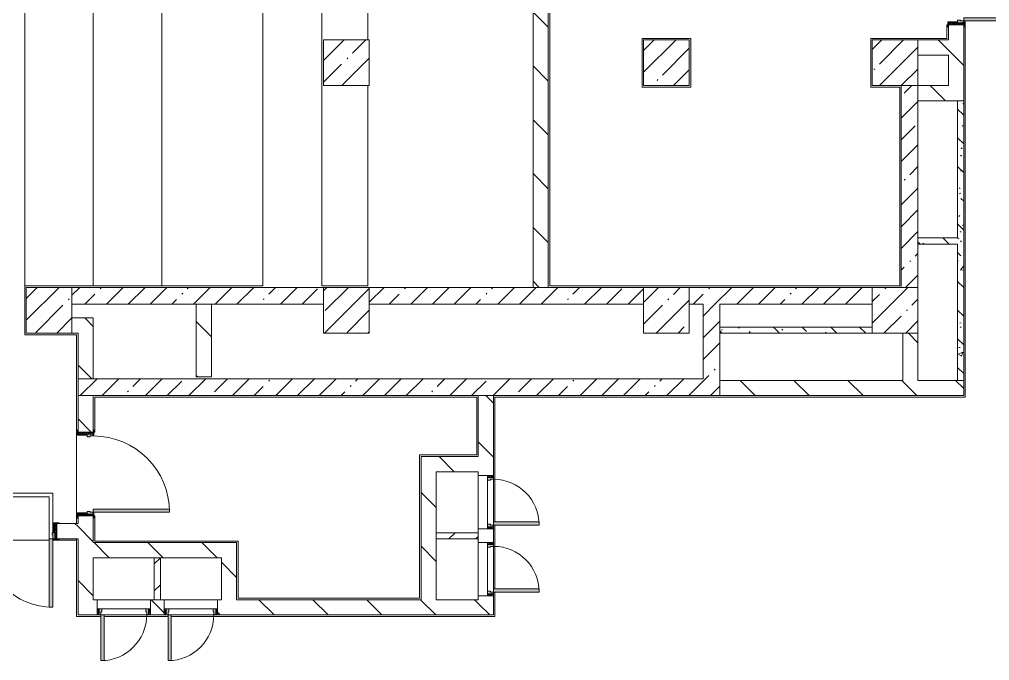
# Model space of a CAD drawing. Header units: millimetres. Extents: x 1322 to 199238, y -8553 to 29000.
# Drawn here: x 94048 to 106778, y 10300 to 18720 of the extents above; entities that cross this region are included whole.
import ezdxf

# ---------------------------------------------------------------- set-up
doc = ezdxf.new("R2010")
doc.units = ezdxf.units.MM
for name, color, linetype, lineweight, true_color in [('A-DOOR-5', 7, 'Continuous', 5, 0xe2e2e2), ('A-DOOR-6', 7, 'Continuous', 5, 0xaaaaaa), ('A-DOOR-FRAM-3', 7, 'Continuous', 5, 0xe2e2e2), ('A-DOOR-FRAM-4', 7, 'Continuous', 5, 0xaaaaaa), ('A-FLOR-2', 7, 'Continuous', 5, 0xaaaaaa), ('I-WALL-5', 7, 'Continuous', 5, 0x787878)]:
    doc.layers.add(name, color=color, linetype=linetype, lineweight=lineweight, true_color=true_color)
for name, color, linetype, lineweight in [('A-WALL', 7, 'Continuous', 9), ('I-WALL-3', 7, 'Continuous', 5), ('S-COLS-1', 7, 'Continuous', 5), ('S-STRS-2', 7, 'Continuous', 5)]:
    doc.layers.add(name, color=color, linetype=linetype, lineweight=lineweight)
pattern_1 = [(135, (72227.77, 0), (-353.5534, -353.5534), [])]
pattern_2 = [(45, (72227.77, 0), (-285.123, 285.123), []), (45, (72512.9, 0), (-285.123, 285.123), [504.031, -100.806, 16.764, -84.042])]
pattern_3 = [(135, (72227.77, 0), (-377.171, -377.171), [533.4, -88.9, 17.78, -88.9]), (135, (72227.77, 376.94), (-377.171, -377.171), []), (50, (72227.77, 0), (637.6445, -55.7866), [66.675, -733.425]), (355, (72227.8, 0), (-123.349, 668.699), [53.34, -586.74]), (100.451, (72280.9, -4.65), (514.299, 612.908), [56.665, -623.315]), (46.184, (72227.8, 177.8), (948.776, -147.15), [100.012, -1100.137]), (96.636, (72306.8, 165.5), (830.91, 865.997), [84.998, -934.973]), (351.184, (72227.8, 177.8), (830.918, 865.988), [80.01, -880.11]), (21, (72316.67, 133.35), (530.6506, -357.928), [66.675, -733.425]), (326, (72316.7, 133.35), (216.308, 644.658), [53.34, -586.74]), (71.451, (72360.9, 103.5), (746.96, 286.724), [56.665, -623.315]), (37.5, (72227.77, 0), (10.8105, 295.9426), [16.764, -562.864, 16.764, -578.866, -588.962]), (37.5, (72227.77, 0), (10.8105, 295.9426), [-1175.258, 16.764, -572.198]), (7.5, (72227.77, 0), (233.8692, 350.6318), [16.764, -322.834, 16.764, -549.529, -224.472]), (7.5, (72227.77, 0), (233.8692, 350.6318), [-905.891, 16.764, -207.708]), (327.5, (72029.52, 0), (474.5678, -20.0513), [16.764, -205.486, 16.764, -676.656, -920.115]), (327.5, (72029.52, 0), (474.5678, -20.0513), [-915.67, 16.764, -903.351]), (317.5, (71940.62, 0), (518.452, 88.9934), [16.764, -272.161, 16.764, -443.738, -653.415]), (317.5, (71940.62, 0), (518.452, 88.9934), [-749.427, 16.764, -636.651])]
pattern_4 = [(135, (1751.41, 164.685), (-14.14214, -14.14214), []), (225, (1751.41, 164.685), (14.14214, -14.14214), [])]
pattern_5 = [(45, (-371.384, 164.685), (-14.1421, 14.1421), []), (135, (-371.384, 164.685), (-14.1421, -14.1421), [])]
pattern_6 = [(45, (72227.77, 0), (-176.7767, 176.7767), [])]
pattern_7 = [(135, (1951.41, 164.685), (-14.14214, -14.14214), []), (225, (1951.41, 164.685), (14.14214, -14.14214), [])]
pattern_8 = [(45, (-171.384, 164.685), (-14.1421, 14.1421), []), (135, (-171.384, 164.685), (-14.1421, -14.1421), [])]

# ---------------------------------------------------------------- blocks, each defined once
blk = doc.blocks.new('BSC_Колонна _Прямоугольная - 600х600-V137-1_10_3_птичка')
at = {"layer": 'S-COLS-1'}
h = blk.add_hatch(dxfattribs=at)
h.set_pattern_fill('FP_62', color=256, style=0, pattern_type=2)
h.set_pattern_definition([(45, (-26110, -14900), (-285.123, 285.123), []), (45, (-25824.88, -14900), (-285.123, 285.123), [504.031, -100.806, 16.764, -84.042])])
h.paths.add_polyline_path([(-300, -300), (300, -300), (300, 300), (-300, 300), (-300, -97)])
for p, q in [((300, 300), (-300, 300)), ((-300, 300), (-300, -300)), ((300, -300), (300, 300)), ((-300, -300), (300, -300))]:
    blk.add_line(p, q, dxfattribs=at)
blk = doc.blocks.new('BSC_Колонна _Прямоугольная - 600х600-V168-1_10_3_птичка')
at = {"layer": 'S-COLS-1'}
h = blk.add_hatch(dxfattribs=at)
h.set_pattern_fill('FP_99', color=256, style=0, pattern_type=2)
h.set_pattern_definition([(45, (-33310, -18150), (-285.123, 285.123), []), (45, (-33024.88, -18150), (-285.123, 285.123), [504.031, -100.806, 16.764, -84.042])])
h.paths.add_polyline_path([(80, -300), (300, -300), (300, 300), (-300, 300), (-300, -300), (60, -300)])
for p, q in [((300, 300), (-300, 300)), ((-300, 300), (-300, -300)), ((300, -300), (300, 300)), ((-300, -300), (300, -300))]:
    blk.add_line(p, q, dxfattribs=at)
blk = doc.blocks.new('BSC_Колонна _Прямоугольная - 600х600-V179-1_10_3_птичка')
at = {"layer": 'S-COLS-1'}
h = blk.add_hatch(dxfattribs=at)
h.set_pattern_fill('FP_107', color=256, style=0, pattern_type=2)
h.set_pattern_definition([(45, (-33310, -14900), (-285.123, 285.123), []), (45, (-33024.88, -14900), (-285.123, 285.123), [504.031, -100.806, 16.764, -84.042])])
h.paths.add_polyline_path([(80, -300), (300, -300), (300, 300), (-300, 300), (-300, -300), (60, -300)])
for p, q in [((300, 300), (-300, 300)), ((-300, 300), (-300, -300)), ((300, -300), (300, 300)), ((-300, -300), (300, -300))]:
    blk.add_line(p, q, dxfattribs=at)
blk = doc.blocks.new('BSC_Колонна _Прямоугольная - 600х600-V194-1_10_3_птичка')
at = {"layer": 'S-COLS-1'}
h = blk.add_hatch(dxfattribs=at)
h.set_pattern_fill('FP_111', color=256, style=0, pattern_type=2)
h.set_pattern_definition([(45, (-30310, -14900), (-285.123, 285.123), []), (45, (-30024.88, -14900), (-285.123, 285.123), [504.031, -100.806, 16.764, -84.042])])
h.paths.add_polyline_path([(300, -300), (300, 300), (-300, 300), (-300, -300), (154, -300)])
for p, q in [((300, 300), (-300, 300)), ((-300, 300), (-300, -300)), ((300, -300), (300, 300)), ((-300, -300), (300, -300))]:
    blk.add_line(p, q, dxfattribs=at)
blk = doc.blocks.new('110_Дверь_СКБ_2Ст - Д-10 1800x2100h_Актовый зал EI30-23435156-1_10_3_птичка')
at = {"layer": 'A-DOOR-5'}
for points in [[(-887.5, 1000), (-887.5, 100), (-837.5, 100), (-837.5, 1000)], [(862.5, 1000), (862.5, 100), (912.5, 100), (912.5, 1000)]]:
    blk.add_hatch(color=256, dxfattribs=at).paths.add_polyline_path(points)
h = blk.add_hatch(color=256, dxfattribs=at)
h.paths.add_polyline_path([(937.5, 100), (912.5, 100), (912.5, 50), (902.5, 50), (902.5, 20), (937.5, 20)])
h.paths.add_polyline_path([(-912.5, 100), (-912.5, 20), (-877.5, 20), (-882.7, 50), (-887.5, 50), (-887.5, 100)])
at = {"layer": 'A-DOOR-6'}
h = blk.add_hatch(dxfattribs=at)
h.set_pattern_fill('FP_121', color=256, style=0, pattern_type=2)
h.set_pattern_definition([(135, (1351.41, 164.685), (-14.1421, -14.1421), []), (225, (1351.41, 164.685), (14.1421, -14.1421), [])])
h.paths.add_polyline_path([(962.5, 100), (937.5, 100), (937.5, -100), (962.5, -100)])
at = {"layer": 'A-DOOR-FRAM-3'}
for points in [[(-937.5, 108), (-967.5, 108), (-967.5, 100), (-897.5, 100), (-897.5, 108), (-916.5, 108)], [(-912.5, 20), (-912.5, -100), (-897.5, -100), (-897.5, 20)], [(962.5, 108), (922.5, 108), (927.9, 100), (992.5, 100), (992.5, 108)], [(927.9, 20), (922.5, 20), (927.9, -100), (937.5, -100), (937.5, 20)], [(-897.5, -100), (-967.5, -100), (-967.5, -108), (-897.5, -108)], [(922.5, -100), (927.9, -108), (992.5, -108), (992.5, -100), (927.9, -100)]]:
    blk.add_hatch(color=256, dxfattribs=at).paths.add_polyline_path(points)
at = {"layer": 'A-DOOR-FRAM-4'}
h = blk.add_hatch(dxfattribs=at)
h.set_pattern_fill('FP_122', color=256, style=0, pattern_type=2)
h.set_pattern_definition([(45, (-771.384, 164.685), (-14.1421, 14.1421), []), (135, (-771.384, 164.685), (-14.1421, -14.1421), [])])
h.paths.add_polyline_path([(-912.5, 100), (-937.5, 100), (-937.5, -100), (-912.5, -100)])
at = {"layer": 'A-DOOR-6'}
for p, q in [((-887.5, 1000), (-887.5, 100)), ((-837.5, 1000), (-887.5, 1000)), ((-837.5, 100), (-837.5, 1000)), ((912.5, 1000), (862.5, 1000)), ((862.5, 1000), (862.5, 100)), ((912.5, 100), (912.5, 1000)), ((-887.5, 100), (-837.5, 100)), ((862.5, 100), (912.5, 100))]:
    blk.add_line(p, q, dxfattribs=at)
for centre, start, end in [((-887.5, 100), 0, 90), ((912.5, 100), 90, 180)]:
    blk.add_arc(centre, 900, start, end, dxfattribs=at)
at = {"layer": 'A-DOOR-FRAM-4'}
for p, q in [((-897.5, 108), (-967.5, 108)), ((-967.5, 108), (-967.5, 100)), ((-967.5, 100), (-897.5, 100)), ((-912.5, 100), (-937.5, 100)), ((-937.5, 100), (-937.5, -100)), ((-887.5, 100), (-912.5, 100)), ((-912.5, 100), (-912.5, 20)), ((-912.5, -100), (-912.5, 100)), ((-912.5, 20), (-877.5, 20)), ((-897.5, 20), (-912.5, 20)), ((-912.5, 20), (-912.5, -100)), ((-897.5, 100), (-897.5, 108)), ((-897.5, -100), (-897.5, 20)), ((-887.5, 50), (-887.5, 100)), ((-877.5, 50), (-887.5, 50)), ((-877.5, 20), (-877.5, 50)), ((912.5, 50), (902.5, 50)), ((902.5, 50), (902.5, 20)), ((902.5, 20), (937.5, 20)), ((912.5, 100), (912.5, 50)), ((937.5, 100), (912.5, 100)), ((992.5, 108), (922.5, 108)), ((922.5, 108), (922.5, 100)), ((922.5, 100), (992.5, 100)), ((937.5, 20), (922.5, 20)), ((922.5, 20), (922.5, -100)), ((937.5, 20), (937.5, 100)), ((962.5, 100), (937.5, 100)), ((937.5, 100), (937.5, -100)), ((937.5, -100), (937.5, 20)), ((962.5, -100), (962.5, 100)), ((992.5, 100), (992.5, 108)), ((-897.5, -100), (-967.5, -100)), ((-967.5, -100), (-967.5, -108)), ((-967.5, -108), (-897.5, -108)), ((-937.5, -100), (-912.5, -100)), ((-912.5, -100), (-897.5, -100)), ((-897.5, -108), (-897.5, -100)), ((922.5, -100), (937.5, -100)), ((992.5, -100), (922.5, -100)), ((922.5, -100), (922.5, -108)), ((922.5, -108), (992.5, -108)), ((937.5, -100), (962.5, -100)), ((992.5, -108), (992.5, -100))]:
    blk.add_line(p, q, dxfattribs=at)
blk = doc.blocks.new('110_Дверь_СКБ_1Ст_Внутренняя1 - Д-4к_п__1100x2100h_Артистические EI30-23988509-1_10_3_птичка')
at = {"layer": 'A-DOOR-5'}
h = blk.add_hatch(color=256, dxfattribs=at)
h.paths.add_polyline_path([(537.5, 73.2), (537.5, 100), (512.5, 100), (512.5, 60), (502.5, 60), (502.5, 20), (537.5, 20)])
h.paths.add_polyline_path([(-477.5, 20), (-477.5, 60), (-487.5, 60), (-487.5, 100), (-512.5, 100), (-512.5, 20), (-487.5, 20)])
at = {"layer": 'A-DOOR-6'}
h = blk.add_hatch(dxfattribs=at)
h.set_pattern_fill('FP_94', color=256, style=0, pattern_type=2)
h.set_pattern_definition(pattern_4)
h.paths.add_polyline_path([(562.5, 100), (537.5, 100), (537.5, -100), (562.5, -100), (562.5, 73.2)])
at = {"layer": 'A-DOOR-FRAM-3'}
for points in [[(512.5, 100), (512.5, 1100), (472.5, 1100), (472.5, 100)], [(-497.5, 108), (-567.5, 108), (-567.5, 100), (-497.5, 100)], [(-497.5, -100), (-497.5, 20), (-512.5, 20), (-512.5, -100)], [(592.5, 108), (522.5, 108), (522.5, 100), (592.5, 100)], [(537.5, 20), (522.5, 20), (522.5, -100), (537.5, -100)], [(-497.5, -108), (-497.5, -100), (-567.5, -100), (-567.5, -108), (-512.5, -108)], [(592.5, -100), (522.5, -100), (522.5, -108), (592.5, -108)]]:
    blk.add_hatch(color=256, dxfattribs=at).paths.add_polyline_path(points)
at = {"layer": 'A-DOOR-FRAM-4'}
h = blk.add_hatch(dxfattribs=at)
h.set_pattern_fill('FP_95', color=256, style=0, pattern_type=2)
h.set_pattern_definition(pattern_5)
h.paths.add_polyline_path([(-512.5, -100), (-512.5, 100), (-537.5, 100), (-537.5, -100)])
at = {"layer": 'A-DOOR-6'}
for p, q in [((512.5, 1100), (472.5, 1100)), ((472.5, 1100), (472.5, 100)), ((512.5, 100), (512.5, 1100)), ((472.5, 100), (512.5, 100))]:
    blk.add_line(p, q, dxfattribs=at)
blk.add_arc((512.5, 100), 1000, 90, 180, dxfattribs=at)
at = {"layer": 'A-DOOR-FRAM-4'}
for p, q in [((-497.5, 108), (-567.5, 108)), ((-567.5, 108), (-567.5, 100)), ((-567.5, 100), (-497.5, 100)), ((-512.5, 100), (-537.5, 100)), ((-537.5, 100), (-537.5, -100)), ((-487.5, 100), (-512.5, 100)), ((-512.5, 100), (-512.5, 20)), ((-512.5, -100), (-512.5, 100)), ((-497.5, 100), (-512.5, 100)), ((-512.5, 100), (-512.5, 99)), ((-512.5, 99), (-497.5, 99)), ((-512.5, 20), (-477.5, 20)), ((-497.5, 20), (-512.5, 20)), ((-512.5, 20), (-512.5, -100)), ((-497.5, 100), (-497.5, 108)), ((-497.5, 99), (-497.5, 100)), ((-497.5, -100), (-497.5, 20)), ((-487.5, 60), (-487.5, 100)), ((-477.5, 60), (-487.5, 60)), ((-477.5, 20), (-477.5, 60)), ((512.5, 60), (502.5, 60)), ((502.5, 60), (502.5, 20)), ((502.5, 20), (537.5, 20)), ((512.5, 100), (512.5, 60)), ((537.5, 100), (512.5, 100)), ((592.5, 108), (522.5, 108)), ((522.5, 108), (522.5, 100)), ((537.5, 100), (522.5, 100)), ((522.5, 100), (522.5, 99)), ((522.5, 100), (592.5, 100)), ((522.5, 99), (537.5, 99)), ((537.5, 20), (522.5, 20)), ((522.5, 20), (522.5, -100)), ((537.5, 20), (537.5, 100)), ((562.5, 100), (537.5, 100)), ((537.5, 100), (537.5, -100)), ((537.5, 99), (537.5, 100)), ((537.5, -100), (537.5, 20)), ((562.5, -100), (562.5, 100)), ((592.5, 100), (592.5, 108)), ((-497.5, -100), (-567.5, -100)), ((-567.5, -100), (-567.5, -108)), ((-567.5, -108), (-497.5, -108)), ((-537.5, -100), (-512.5, -100)), ((-512.5, -100), (-497.5, -100)), ((-497.5, -108), (-497.5, -100)), ((522.5, -100), (537.5, -100)), ((592.5, -100), (522.5, -100)), ((522.5, -100), (522.5, -108)), ((522.5, -108), (592.5, -108)), ((537.5, -100), (562.5, -100)), ((592.5, -108), (592.5, -100))]:
    blk.add_line(p, q, dxfattribs=at)
blk = doc.blocks.new('110_Дверь_СКБ_1Ст_Внутренняя1 - Д-4к_л_ 1100x2100h_кладовая-31838514-1_10_3_птичка')
at = {"layer": 'A-DOOR-5'}
h = blk.add_hatch(color=256, dxfattribs=at)
h.paths.add_polyline_path([(537.5, 20), (537.5, 100), (512.5, 100), (512.5, 60), (502.5, 60), (502.5, 20), (522.5, 20)])
h.paths.add_polyline_path([(-477.5, 60), (-487.5, 60), (-487.5, 100), (-512.5, 100), (-512.5, 20), (-477.5, 20), (-477.5, 44)])
at = {"layer": 'A-DOOR-6'}
h = blk.add_hatch(dxfattribs=at)
h.set_pattern_fill('FP_94', color=256, style=0, pattern_type=2)
h.set_pattern_definition(pattern_4)
h.paths.add_polyline_path([(562.5, 100), (537.5, 100), (537.5, -100), (562.5, -100)])
at = {"layer": 'A-DOOR-FRAM-3'}
for points in [[(512.5, 100), (512.5, 1100), (472.5, 1100), (472.5, 100)], [(-497.5, 108), (-567.5, 108), (-567.5, 100), (-497.5, 100)], [(-497.5, -100), (-497.5, 20), (-512.5, 20), (-512.5, -100)], [(592.5, 108), (522.5, 108), (522.5, 100), (592.5, 100)], [(537.5, 20), (522.5, 20), (523.9, -100), (537.5, -100), (537.5, -22.4)], [(-497.5, -100), (-567.5, -100), (-567.5, -108), (-497.5, -108)], [(592.5, -100), (522.5, -100), (522.5, -108), (592.5, -108)]]:
    blk.add_hatch(color=256, dxfattribs=at).paths.add_polyline_path(points)
at = {"layer": 'A-DOOR-FRAM-4'}
h = blk.add_hatch(dxfattribs=at)
h.set_pattern_fill('FP_95', color=256, style=0, pattern_type=2)
h.set_pattern_definition(pattern_5)
h.paths.add_polyline_path([(-512.5, 100), (-537.5, 100), (-537.5, -100), (-512.5, -100)])
at = {"layer": 'A-DOOR-6'}
for p, q in [((512.5, 1100), (472.5, 1100)), ((472.5, 1100), (472.5, 100)), ((512.5, 100), (512.5, 1100)), ((472.5, 100), (512.5, 100))]:
    blk.add_line(p, q, dxfattribs=at)
blk.add_arc((512.5, 100), 1000, 90, 180, dxfattribs=at)
at = {"layer": 'A-DOOR-FRAM-4'}
for p, q in [((-497.5, 108), (-567.5, 108)), ((-567.5, 108), (-567.5, 100)), ((-567.5, 100), (-497.5, 100)), ((-512.5, 100), (-537.5, 100)), ((-537.5, 100), (-537.5, -100)), ((-487.5, 100), (-512.5, 100)), ((-512.5, 100), (-512.5, 20)), ((-512.5, -100), (-512.5, 100)), ((-497.5, 100), (-512.5, 100)), ((-512.5, 100), (-512.5, 99)), ((-512.5, 99), (-497.5, 99)), ((-512.5, 20), (-477.5, 20)), ((-497.5, 20), (-512.5, 20)), ((-512.5, 20), (-512.5, -100)), ((-497.5, 100), (-497.5, 108)), ((-497.5, 99), (-497.5, 100)), ((-497.5, -100), (-497.5, 20)), ((-487.5, 60), (-487.5, 100)), ((-477.5, 60), (-487.5, 60)), ((-477.5, 20), (-477.5, 60)), ((512.5, 60), (502.5, 60)), ((502.5, 60), (502.5, 20)), ((502.5, 20), (537.5, 20)), ((512.5, 100), (512.5, 60)), ((537.5, 100), (512.5, 100)), ((592.5, 108), (522.5, 108)), ((522.5, 108), (522.5, 100)), ((537.5, 100), (522.5, 100)), ((522.5, 100), (522.5, 99)), ((522.5, 100), (592.5, 100)), ((522.5, 99), (537.5, 99)), ((537.5, 20), (522.5, 20)), ((522.5, 20), (522.5, -100)), ((537.5, 20), (537.5, 100)), ((562.5, 100), (537.5, 100)), ((537.5, 100), (537.5, -100)), ((537.5, 99), (537.5, 100)), ((537.5, -100), (537.5, 20)), ((562.5, -100), (562.5, 100)), ((592.5, 100), (592.5, 108)), ((-497.5, -100), (-567.5, -100)), ((-567.5, -100), (-567.5, -108)), ((-567.5, -108), (-497.5, -108)), ((-537.5, -100), (-512.5, -100)), ((-512.5, -100), (-497.5, -100)), ((-497.5, -108), (-497.5, -100)), ((522.5, -100), (537.5, -100)), ((592.5, -100), (522.5, -100)), ((522.5, -100), (522.5, -108)), ((522.5, -108), (592.5, -108)), ((537.5, -100), (562.5, -100)), ((592.5, -108), (592.5, -100))]:
    blk.add_line(p, q, dxfattribs=at)
blk = doc.blocks.new('BSC_Колонна _Прямоугольная - 600х600-V226-1_10_3_птичка')
at = {"layer": 'S-COLS-1'}
h = blk.add_hatch(dxfattribs=at)
h.set_pattern_fill('FP_138', color=256, style=0, pattern_type=2)
h.set_pattern_definition([(45, (-22210, -14900), (-285.123, 285.123), []), (45, (-21924.88, -14900), (-285.123, 285.123), [504.031, -100.806, 16.764, -84.042])])
h.paths.add_polyline_path([(300, -300), (300, 300), (-300, 300), (-300, -300)])
for p, q in [((300, 300), (-300, 300)), ((-300, 300), (-300, -300)), ((300, -300), (300, 300)), ((-300, -300), (300, -300))]:
    blk.add_line(p, q, dxfattribs=at)
blk = doc.blocks.new('BSC_Колонна _Прямоугольная - 600х600-V227-1_10_3_птичка')
at = {"layer": 'S-COLS-1'}
h = blk.add_hatch(dxfattribs=at)
h.set_pattern_fill('FP_140', color=256, style=0, pattern_type=2)
h.set_pattern_definition([(45, (-26110, -18150), (-285.123, 285.123), []), (45, (-25824.88, -18150), (-285.123, 285.123), [504.031, -100.806, 16.764, -84.042])])
h.paths.add_polyline_path([(280, -300), (300, -300), (300, 300), (-300, 300), (-300, -300), (76, -300)])
for p, q in [((300, 300), (-300, 300)), ((-300, 300), (-300, -300)), ((300, -300), (300, 300)), ((-300, -300), (300, -300))]:
    blk.add_line(p, q, dxfattribs=at)
blk = doc.blocks.new('BSC_Колонна _Прямоугольная - 600х600-23728797-1_10_3_птичка')
at = {"layer": 'S-COLS-1'}
h = blk.add_hatch(dxfattribs=at)
h.set_pattern_fill('FP_141', color=256, style=0, pattern_type=2)
h.set_pattern_definition([(45, (-30310, -18150), (-285.123, 285.123), []), (45, (-30024.88, -18150), (-285.123, 285.123), [504.031, -100.806, 16.764, -84.042])])
h.paths.add_polyline_path([(154, -300), (300, -300), (300, 300), (-300, 297), (-300, -300)])
for p, q in [((300, 300), (-300, 300)), ((-300, 300), (-300, -300)), ((300, -300), (300, 300)), ((-300, -300), (300, -300))]:
    blk.add_line(p, q, dxfattribs=at)
blk = doc.blocks.new('110_Дверь_СКБ_1Ст - д-18 700x2100h_Технический шкаф ЭОМ и СС-23257539-1_10_3_птичка')
at = {"layer": 'A-DOOR-5'}
h = blk.add_hatch(color=256, dxfattribs=at)
h.paths.add_polyline_path([(-288, 100), (-313, 100), (-313, 20), (-278, 20), (-278, 60), (-288, 60)])
h.paths.add_polyline_path([(322, 100), (312, 100), (312, 60), (302, 60), (302, 20), (337, 20), (337, 100)])
at = {"layer": 'A-DOOR-6'}
h = blk.add_hatch(dxfattribs=at)
h.set_pattern_fill('FP_123', color=256, style=0, pattern_type=2)
h.set_pattern_definition(pattern_7)
h.paths.add_polyline_path([(337, 100), (337, 20), (362, 20), (362, 100)])
at = {"layer": 'A-DOOR-FRAM-3'}
blk.add_hatch(color=256, dxfattribs=at).paths.add_polyline_path([(312, 700), (272, 700), (272, 100), (312, 100), (312, 156)])
at = {"layer": 'A-DOOR-FRAM-4'}
h = blk.add_hatch(dxfattribs=at)
h.set_pattern_fill('FP_124', color=256, style=0, pattern_type=2)
h.set_pattern_definition(pattern_8)
h.paths.add_polyline_path([(-338, 100), (-338, 20), (-313, 20), (-313, 100)])
at = {"layer": 'A-DOOR-6'}
for p, q in [((312, 700), (272, 700)), ((272, 700), (272, 100)), ((312, 100), (312, 700)), ((272, 100), (312, 100))]:
    blk.add_line(p, q, dxfattribs=at)
blk.add_arc((312, 100), 600, 90, 180, dxfattribs=at)
at = {"layer": 'A-DOOR-FRAM-4'}
for p, q in [((-313, 100), (-338, 100)), ((-338, 100), (-338, 20)), ((-338, 20), (-313, 20)), ((-288, 100), (-313, 100)), ((-313, 100), (-313, 20)), ((-313, 20), (-313, 100)), ((-313, 20), (-278, 20)), ((-288, 60), (-288, 100)), ((-288, 100), (272, 100)), ((-278, 60), (-288, 60)), ((-278, 20), (-278, 60)), ((302, 20), (-278, 20)), ((312, 60), (302, 60)), ((302, 60), (302, 20)), ((302, 20), (337, 20)), ((312, 100), (312, 60)), ((337, 100), (312, 100)), ((337, 20), (337, 100)), ((362, 100), (337, 100)), ((337, 100), (337, 20)), ((337, 20), (362, 20)), ((362, 20), (362, 100))]:
    blk.add_line(p, q, dxfattribs=at)
blk = doc.blocks.new('110_Дверь_СКБ_1Ст - д-18 700x2100h_Технический шкаф ЭОМ и СС-V210-1_10_3_птичка')
at = {"layer": 'A-DOOR-5'}
h = blk.add_hatch(color=256, dxfattribs=at)
h.paths.add_polyline_path([(322, 100), (312, 100), (312, 60), (302, 60), (302, 20), (337, 20), (337, 100)])
h.paths.add_polyline_path([(-298, 100), (-313, 100), (-313, 20), (-278, 20), (-278, 60), (-288, 60), (-288, 100)])
at = {"layer": 'A-DOOR-6'}
h = blk.add_hatch(dxfattribs=at)
h.set_pattern_fill('FP_123', color=256, style=0, pattern_type=2)
h.set_pattern_definition(pattern_7)
h.paths.add_polyline_path([(337, 100), (337, 20), (362, 20), (362, 100)])
at = {"layer": 'A-DOOR-FRAM-3'}
blk.add_hatch(color=256, dxfattribs=at).paths.add_polyline_path([(272, 700), (272, 100), (312, 100), (312, 700), (281, 700)])
at = {"layer": 'A-DOOR-FRAM-4'}
h = blk.add_hatch(dxfattribs=at)
h.set_pattern_fill('FP_124', color=256, style=0, pattern_type=2)
h.set_pattern_definition(pattern_8)
h.paths.add_polyline_path([(-338, 100), (-338, 20), (-313, 20), (-313, 100)])
at = {"layer": 'A-DOOR-6'}
for p, q in [((312, 700), (272, 700)), ((272, 700), (272, 100)), ((312, 100), (312, 700)), ((272, 100), (312, 100))]:
    blk.add_line(p, q, dxfattribs=at)
blk.add_arc((312, 100), 600, 90, 180, dxfattribs=at)
at = {"layer": 'A-DOOR-FRAM-4'}
for p, q in [((-313, 100), (-338, 100)), ((-338, 100), (-338, 20)), ((-338, 20), (-313, 20)), ((-288, 100), (-313, 100)), ((-313, 100), (-313, 20)), ((-313, 20), (-313, 100)), ((-313, 20), (-278, 20)), ((-288, 60), (-288, 100)), ((-288, 100), (272, 100)), ((-278, 60), (-288, 60)), ((-278, 20), (-278, 60)), ((302, 20), (-278, 20)), ((312, 60), (302, 60)), ((302, 60), (302, 20)), ((302, 20), (337, 20)), ((312, 100), (312, 60)), ((337, 100), (312, 100)), ((337, 20), (337, 100)), ((362, 100), (337, 100)), ((337, 100), (337, 20)), ((337, 20), (362, 20)), ((362, 20), (362, 100))]:
    blk.add_line(p, q, dxfattribs=at)
blk = doc.blocks.new('Перекрытия 2 - Перекрытия 4-32990152-1_10_3_птичка')
at = {"layer": 'S-STRS-2'}
for p, q in [((21910, 19180), (22510, 19180)), ((21910, 19180), (21910, 15200)), ((22810, 19180), (23410, 19180)), ((22810, 15200), (22810, 19180)), ((25034, 19180), (23710, 19180)), ((23710, 19180), (23710, 15200)), ((25034, 15200), (25034, 19180)), ((26410, 19180), (25810, 19180)), ((25810, 19180), (25810, 15200)), ((26410, 18430), (26410, 19180)), ((26410, 15200), (26410, 17830)), ((22810, 15200), (21910, 15200)), ((23710, 15200), (22810, 15200)), ((23710, 15200), (25034, 15200)), ((25810, 15200), (26410, 15200))]:
    blk.add_line(p, q, dxfattribs=at)
blk = doc.blocks.new('BSC_Колонна _Прямоугольная - 600х600-V278-1_10_3_птичка')
at = {"layer": 'S-COLS-1'}
for p, q in [((300, 300), (-300, 300)), ((-300, 300), (-300, -300)), ((300, -300), (300, 300)), ((-300, -300), (300, -300))]:
    blk.add_line(p, q, dxfattribs=at)

msp = doc.modelspace()

# ---------------------------------------------------------------- hatches: boundary and pattern name
at = {"layer": 'I-WALL-3'}
h = msp.add_hatch(dxfattribs=at)
h.set_pattern_fill('FP_66', color=256, style=0, pattern_type=2)
h.set_pattern_definition(pattern_1)
h.paths.add_polyline_path([(100831.4, 15200), (100987.8, 15200), (100987.8, 26500), (100787.8, 26500), (100787.8, 15200)])
h = msp.add_hatch(dxfattribs=at)
h.set_pattern_fill('FP_66', color=256, style=0, pattern_type=2)
h.set_pattern_definition(pattern_1)
h.paths.add_polyline_path([(106437.8, 17850), (106437.8, 18650), (106237.8, 18650), (106237.8, 17850), (106411, 17850)])
h.paths.add_polyline_path([(106237.8, 19750), (106437.8, 19750), (106437.8, 23400), (106237.8, 23400), (106237.8, 19775.6)])
h = msp.add_hatch(dxfattribs=at)
h.set_pattern_fill('FP_66', color=256, style=0, pattern_type=2)
h.set_pattern_definition(pattern_1)
h.paths.add_polyline_path([(105837.8, 18250), (106237.8, 18250), (106237.8, 18450), (105837.8, 18450)])
h = msp.add_hatch(dxfattribs=at)
h.set_pattern_fill('FP_36', color=256, style=0, pattern_type=2)
h.set_pattern_definition(pattern_2)
h.paths.add_polyline_path([(105837.8, 15200), (105838.2, 15200), (105837.8, 17850), (105618.2, 17850), (105618.2, 15200)])
h = msp.add_hatch(dxfattribs=at)
h.set_pattern_fill('FP_66', color=256, style=0, pattern_type=2)
h.set_pattern_definition(pattern_1)
h.paths.add_polyline_path([(106357.8, 17650), (106437.8, 17650), (106437.8, 17850), (105838.2, 17850), (105838.2, 17650), (106280.8, 17650)])
h = msp.add_hatch(dxfattribs=at)
h.set_pattern_fill('FP_36', color=256, style=0, pattern_type=2)
h.set_pattern_definition(pattern_2)
h.paths.add_polyline_path([(95917.8, 14980), (98037.8, 14980), (98037.8, 15200), (94737.8, 15200), (94737.8, 14980), (95251.8, 14980)])
h.paths.add_polyline_path([(105237.8, 14980), (105237.8, 15200), (102837.8, 15200), (102837.8, 14980), (104551.1, 14980)])
h.paths.add_polyline_path([(102217.8, 14980), (102237.8, 14980), (102237.8, 15200), (98637.8, 15200), (98637.8, 14980), (101007.8, 14980)])
h = msp.add_hatch(dxfattribs=at)
h.set_pattern_fill('FP_66', color=256, style=0, pattern_type=2)
h.set_pattern_definition(pattern_1)
h.paths.add_polyline_path([(96567.8, 14025), (96567.8, 14980), (96367.8, 14980), (96367.8, 14025)])
h = msp.add_hatch(dxfattribs=at)
h.set_pattern_fill('FP_36', color=256, style=0, pattern_type=2)
h.set_pattern_definition(pattern_2)
h.paths.add_polyline_path([(103237.8, 13780), (103237.8, 14980), (103017.8, 14980), (103017.8, 13780)])
h = msp.add_hatch(dxfattribs=at)
h.set_pattern_fill('FP_66', color=256, style=0, pattern_type=2)
h.set_pattern_definition(pattern_1)
h.paths.add_polyline_path([(94888.9, 14600), (95017.8, 14600), (95017.8, 14800), (94737.8, 14800), (94737.8, 14600), (94817.8, 14600)])
h = msp.add_hatch(dxfattribs=at)
h.set_pattern_fill('FP_66', color=256, style=0, pattern_type=2)
h.set_pattern_definition(pattern_1)
h.paths.add_polyline_path([(95017.8, 14000), (95017.8, 14600), (94817.8, 14600), (94817.8, 14000)])
h = msp.add_hatch(dxfattribs=at)
h.set_pattern_fill('FP_66', color=256, style=0, pattern_type=2)
h.set_pattern_definition(pattern_1)
h.paths.add_polyline_path([(105838.2, 13980), (105837.8, 14600), (105638.2, 14600), (105638.2, 13980), (105837.8, 13980)])
h = msp.add_hatch(dxfattribs=at)
h.set_pattern_fill('FP_36', color=256, style=0, pattern_type=2)
h.set_pattern_definition(pattern_2)
h.paths.add_polyline_path([(95476.1, 13780), (103017.8, 13780), (103017.8, 14000), (94817.8, 14000), (94817.8, 13780), (95251.8, 13780)])
h = msp.add_hatch(dxfattribs=at)
h.set_pattern_fill('FP_66', color=256, style=0, pattern_type=2)
h.set_pattern_definition(pattern_1)
h.paths.add_polyline_path([(106411, 13780), (106437.8, 13780), (106437.8, 13980), (103237.8, 13980), (103237.8, 13780), (105894, 13780)])
h = msp.add_hatch(dxfattribs=at)
h.set_pattern_fill('FP_66', color=256, style=0, pattern_type=2)
h.set_pattern_definition(pattern_1)
h.paths.add_polyline_path([(94817.8, 10900), (95017.8, 10900), (95017.8, 12200), (94817.8, 12200), (94817.8, 10905.3)])
h.paths.add_polyline_path([(95017.8, 13300), (95017.8, 13780), (94817.8, 13780), (94817.8, 13300)])
h = msp.add_hatch(dxfattribs=at)
h.set_pattern_fill('FP_66', color=256, style=0, pattern_type=2)
h.set_pattern_definition(pattern_1)
h.paths.add_polyline_path([(100187.5, 10900), (100267.8, 10900), (100267.8, 11150), (100067.8, 11150), (100067.8, 10900)])
h.paths.add_polyline_path([(100187.8, 11850), (100267.8, 11850), (100267.8, 12030), (100067.8, 12030), (100067.8, 11850)])
h.paths.add_polyline_path([(100187.8, 12730), (100267.8, 12730), (100267.8, 13780), (100067.8, 13780), (100067.8, 12730)])
h = msp.add_hatch(dxfattribs=at)
h.set_pattern_fill('FP_66', color=256, style=0, pattern_type=2)
h.set_pattern_definition(pattern_1)
h.paths.add_polyline_path([(99317.8, 11100), (99517.8, 11100), (99517.8, 12980), (99317.8, 12980), (99317.8, 11120)])
h = msp.add_hatch(dxfattribs=at)
h.set_pattern_fill('FP_66', color=256, style=0, pattern_type=2)
h.set_pattern_definition(pattern_1)
h.paths.add_polyline_path([(99517.8, 12780), (100067.8, 12780), (100067.8, 12980), (99517.8, 12980)])
h = msp.add_hatch(dxfattribs=at)
h.set_pattern_fill('FP_66', color=256, style=0, pattern_type=2)
h.set_pattern_definition(pattern_1)
h.paths.add_polyline_path([(94567.8, 11900), (94817.8, 11900), (94817.8, 12100), (94537.8, 12100), (94537.8, 11900)])
h.paths.add_polyline_path([(92457.8, 11900), (92637.8, 11900), (92637.8, 12100), (92437.8, 12100), (92437.8, 11900)])
h = msp.add_hatch(dxfattribs=at)
h.set_pattern_fill('FP_78', color=256, style=0, pattern_type=2)
h.set_pattern_definition(pattern_6)
h.paths.add_polyline_path([(99517.8, 11900), (100067.8, 11900), (100067.8, 11980), (99517.8, 11980)])
h = msp.add_hatch(dxfattribs=at)
h.set_pattern_fill('FP_66', color=256, style=0, pattern_type=2)
h.set_pattern_definition(pattern_1)
h.paths.add_polyline_path([(95037.8, 11650), (96897.8, 11650), (96897.8, 11850), (95017.8, 11850), (95017.8, 11650)])
h = msp.add_hatch(dxfattribs=at)
h.set_pattern_fill('FP_78', color=256, style=0, pattern_type=2)
h.set_pattern_definition(pattern_6)
h.paths.add_polyline_path([(95897.8, 11100), (95897.8, 11650), (95817.8, 11650), (95817.8, 11100)])
h = msp.add_hatch(dxfattribs=at)
h.set_pattern_fill('FP_66', color=256, style=0, pattern_type=2)
h.set_pattern_definition(pattern_1)
h.paths.add_polyline_path([(96897.8, 11100), (96897.8, 11650), (96697.8, 11650), (96697.8, 11100)])
h = msp.add_hatch(dxfattribs=at)
h.set_pattern_fill('FP_66', color=256, style=0, pattern_type=2)
h.set_pattern_definition(pattern_1)
h.paths.add_polyline_path([(98440.2, 10900), (100067.8, 10900), (100067.8, 11100), (96647.8, 11100), (96647.8, 10900), (98366.6, 10900)])
h.paths.add_polyline_path([(95017.8, 10900), (95067.8, 10900), (95067.8, 11100), (95017.8, 11100), (95017.8, 10980)])
h.paths.add_polyline_path([(95767.8, 10900), (95947.8, 10900), (95947.8, 11100), (95767.8, 11100), (95767.8, 10980)])
at = {"layer": 'I-WALL-5'}
h = msp.add_hatch(dxfattribs=at)
h.set_pattern_fill('FP_65', color=256, style=0, pattern_type=2)
h.set_pattern_definition(pattern_3)
h.paths.add_polyline_path([(106411, 13980), (106437.8, 13980), (106437.8, 17650), (106357.8, 17650), (106357.8, 13980)])
h = msp.add_hatch(dxfattribs=at)
h.set_pattern_fill('FP_65', color=256, style=0, pattern_type=2)
h.set_pattern_definition(pattern_3)
h.paths.add_polyline_path([(106357.8, 15770), (106357.8, 15850), (105838.2, 15850), (105838.2, 15770), (106354.2, 15770)])
h = msp.add_hatch(dxfattribs=at)
h.set_pattern_fill('FP_65', color=256, style=0, pattern_type=2)
h.set_pattern_definition(pattern_3)
h.paths.add_polyline_path([(103237.8, 14600), (105237.5, 14600), (105237.5, 14680), (103237.8, 14680)])

# ---------------------------------------------------------------- linework, layer by layer
at = {"layer": 'A-FLOR-2'}
for p, q in [((101007.8, 19880), (101007.8, 15220)), ((106217.8, 18470), (106217.8, 18650)), ((106217.8, 18650), (106229.8, 18650)), ((106445.8, 18650), (106457.8, 18650)), ((106457.8, 18700), (106457.8, 13760)), ((102217.8, 17830), (102217.8, 18470)), ((102217.8, 18470), (102857.8, 18470)), ((102857.8, 18470), (102857.8, 17830)), ((105217.8, 17830), (105217.8, 18470)), ((105217.8, 18470), (106217.8, 18470)), ((102857.8, 17830), (102217.8, 17830)), ((105598.2, 17830), (105217.8, 17830)), ((105598.2, 15220), (105598.2, 17830)), ((94117.8, 14580), (94117.8, 15220)), ((101007.8, 15220), (105598.2, 15220)), ((94797.8, 14580), (94117.8, 14580)), ((94797.8, 12100), (94797.8, 14580)), ((100047.8, 13760), (95037.8, 13760)), ((95037.8, 13760), (95037.8, 13300)), ((100047.8, 13000), (100047.8, 13760)), ((106457.8, 13760), (100287.8, 13760)), ((100287.8, 13760), (100287.8, 12120)), ((94809.8, 13300), (94797.8, 13300)), ((95037.8, 13300), (95025.8, 13300)), ((99297.8, 11120), (99297.8, 13000)), ((99297.8, 13000), (100047.8, 13000)), ((94487.6, 12498.9), (92672.4, 12498.9)), ((94487.6, 11980), (94487.6, 12498.9)), ((92722.4, 12448.9), (94437.6, 12448.9)), ((94437.6, 12448.9), (94437.6, 11898.9)), ((94797.8, 12200), (94809.8, 12200)), ((95025.8, 12200), (95037.8, 12200)), ((95037.8, 12200), (95037.8, 11870)), ((100287.8, 12080), (100287.8, 11240)), ((94437.8, 11880), (92737.8, 11880)), ((94487.6, 11900), (94487.6, 11950.6)), ((94797.8, 11880), (94487.8, 11880)), ((94797.8, 10880), (94797.8, 11900)), ((95037.8, 11870), (96917.8, 11870)), ((96917.8, 11870), (96917.8, 11120)), ((96917.8, 11120), (99297.8, 11120)), ((100287.8, 11200), (100287.8, 10880)), ((95117.8, 10880), (94797.8, 10880)), ((95997.8, 10880), (95157.8, 10880)), ((100287.8, 10880), (96037.8, 10880))]:
    msp.add_line(p, q, dxfattribs=at)
at = {"layer": 'A-WALL'}
for p, q in [((106437.8, 17650), (106357.8, 17650)), ((105838.2, 15850), (105838.2, 15770)), ((100787.8, 15200), (100987.8, 15200)), ((96567.8, 14980), (96367.8, 14980)), ((103237.8, 14680), (103237.8, 14600)), ((95017.8, 14000), (94817.8, 14000)), ((103237.8, 13980), (103237.8, 13780)), ((106357.8, 13980), (106437.8, 13980)), ((95017.8, 13780), (94817.8, 13780)), ((100267.8, 13780), (100067.8, 13780)), ((99517.8, 11980), (99517.8, 11900)), ((100067.8, 11900), (100067.8, 11980)), ((95897.8, 11650), (95817.8, 11650)), ((95817.8, 11100), (95897.8, 11100))]:
    msp.add_line(p, q, dxfattribs=at)
at = {"layer": 'I-WALL-3'}
for p, q in [((100787.8, 26500), (100787.8, 15200)), ((100987.8, 15200), (100987.8, 19900)), ((106237.8, 18620), (106237.8, 18450)), ((106437.8, 13780), (106437.8, 18620)), ((106237.8, 18450), (105837.8, 18450)), ((105837.8, 18250), (106237.8, 18250)), ((106237.8, 18250), (106237.8, 17850)), ((105618.2, 17850), (105618.2, 15200)), ((106237.8, 17850), (105838.2, 17850)), ((105838.2, 17850), (105838.2, 15850)), ((105838.2, 17650), (106357.8, 17650)), ((106357.8, 17650), (106357.8, 15850)), ((106357.8, 15850), (105838.2, 15850)), ((105838.2, 15200), (105838.2, 15770)), ((105838.2, 15770), (106357.8, 15770)), ((106357.8, 15770), (106357.8, 13980)), ((98037.8, 15200), (94737.8, 15200)), ((100787.8, 15200), (98637.8, 15200)), ((102237.8, 15200), (100987.8, 15200)), ((105237.8, 15200), (102837.8, 15200)), ((94737.8, 14980), (96367.8, 14980)), ((96367.8, 14980), (96367.8, 14025)), ((96567.8, 14980), (98037.8, 14980)), ((96567.8, 14025), (96567.8, 14980)), ((98637.8, 14980), (102237.8, 14980)), ((102837.8, 14980), (103017.8, 14980)), ((103017.8, 14980), (103017.8, 14000)), ((103237.8, 14980), (105237.8, 14980)), ((103237.8, 14680), (103237.8, 14980)), ((95017.8, 14800), (94737.8, 14800)), ((95017.8, 14000), (95017.8, 14800)), ((105237.5, 14680), (103237.8, 14680)), ((105237.5, 14600), (105237.5, 14680)), ((94737.8, 14600), (94817.8, 14600)), ((94817.8, 14600), (94817.8, 13330)), ((103237.8, 14600), (105237.5, 14600)), ((103237.8, 13980), (103237.8, 14600)), ((105638.2, 14600), (105638.2, 13980)), ((105838.2, 13980), (105838.2, 14600)), ((96367.8, 14025), (96567.8, 14025)), ((103017.8, 14000), (95017.8, 14000)), ((105638.2, 13980), (103237.8, 13980)), ((106357.8, 13980), (105838.2, 13980)), ((95017.8, 13780), (100067.8, 13780)), ((95017.8, 13330), (95017.8, 13780)), ((100067.8, 13780), (100067.8, 12980)), ((100267.8, 12730), (100267.8, 13780)), ((100267.8, 13780), (106437.8, 13780)), ((99317.8, 12980), (99317.8, 11100)), ((100067.8, 12980), (99317.8, 12980)), ((99517.8, 11980), (99517.8, 12780)), ((99517.8, 12780), (100067.8, 12780)), ((100067.8, 11980), (100067.8, 12780)), ((100067.8, 12730), (100187.8, 12730)), ((94817.8, 12100), (94567.8, 12100)), ((94817.8, 12170), (94817.8, 12100)), ((95017.8, 11850), (95017.8, 12170)), ((100067.8, 11980), (99517.8, 11980)), ((100187.8, 12030), (100067.8, 12030)), ((100267.8, 11850), (100267.8, 12030)), ((94567.8, 11900), (94817.8, 11900)), ((94817.8, 11900), (94817.8, 10900)), ((96897.8, 11850), (95017.8, 11850)), ((96897.8, 11100), (96897.8, 11850)), ((99517.8, 11100), (99517.8, 11900)), ((99517.8, 11900), (100067.8, 11900)), ((100067.8, 11100), (100067.8, 11900)), ((100067.8, 11850), (100187.8, 11850)), ((95017.8, 11650), (95817.8, 11650)), ((95017.8, 11100), (95017.8, 11650)), ((95817.8, 11650), (95817.8, 11100)), ((95897.8, 11650), (96697.8, 11650)), ((95897.8, 11100), (95897.8, 11650)), ((96697.8, 11650), (96697.8, 11100)), ((95017.8, 11100), (95817.8, 11100)), ((95067.8, 10980), (95067.8, 11100)), ((95767.8, 11100), (95767.8, 10980)), ((95897.8, 11100), (96697.8, 11100)), ((95947.8, 10980), (95947.8, 11100)), ((96647.8, 11100), (96647.8, 10980)), ((99317.8, 11100), (96897.8, 11100)), ((100067.8, 11100), (99517.8, 11100)), ((100187.8, 11150), (100067.8, 11150)), ((100267.8, 10900), (100267.8, 11150)), ((94817.8, 10900), (95067.8, 10900)), ((95767.8, 10900), (95947.8, 10900)), ((96647.8, 10900), (100267.8, 10900))]:
    msp.add_line(p, q, dxfattribs=at)

# ---------------------------------------------------------------- block references
at = {"layer": 'A-DOOR-6'}
for name, p, rotation in [('110_Дверь_СКБ_1Ст_Внутренняя1 - Д-4к_п__1100x2100h_Артистические EI30-23988509-1_10_3_птичка', (106337.8, 19212.5), 269.9999999999999), ('110_Дверь_СКБ_1Ст_Внутренняя1 - Д-4к_л_ 1100x2100h_кладовая-31838514-1_10_3_птичка', (94917.8, 12762.5), 269.9999999999999), ('110_Дверь_СКБ_1Ст - д-18 700x2100h_Технический шкаф ЭОМ и СС-V210-1_10_3_птичка', (100167.8, 12392.5), 270), ('110_Дверь_СКБ_2Ст - Д-10 1800x2100h_Актовый зал EI30-23435156-1_10_3_птичка', (93600.3, 12000), 180), ('110_Дверь_СКБ_1Ст - д-18 700x2100h_Технический шкаф ЭОМ и СС-V210-1_10_3_птичка', (100167.8, 11512.5), 270), ('110_Дверь_СКБ_1Ст - д-18 700x2100h_Технический шкаф ЭОМ и СС-23257539-1_10_3_птичка', (95430.3, 11000), 180), ('110_Дверь_СКБ_1Ст - д-18 700x2100h_Технический шкаф ЭОМ и СС-V210-1_10_3_птичка', (96310.3, 11000), 180)]:
    msp.add_blockref(name, p, dxfattribs=dict(at, rotation=rotation))
at = {"layer": 'S-COLS-1'}
for name, p in [('BSC_Колонна _Прямоугольная - 600х600-V227-1_10_3_птичка', (98337.8, 18150)), ('BSC_Колонна _Прямоугольная - 600х600-23728797-1_10_3_птичка', (102537.8, 18150)), ('BSC_Колонна _Прямоугольная - 600х600-V278-1_10_3_птичка', (102537.8, 18150)), ('BSC_Колонна _Прямоугольная - 600х600-V168-1_10_3_птичка', (105537.8, 18150)), ('BSC_Колонна _Прямоугольная - 600х600-V226-1_10_3_птичка', (94437.8, 14900)), ('BSC_Колонна _Прямоугольная - 600х600-V137-1_10_3_птичка', (98337.8, 14900)), ('BSC_Колонна _Прямоугольная - 600х600-V194-1_10_3_птичка', (102537.8, 14900)), ('BSC_Колонна _Прямоугольная - 600х600-V179-1_10_3_птичка', (105537.8, 14900))]:
    msp.add_blockref(name, p, dxfattribs=at)
at = {"layer": 'S-STRS-2'}
msp.add_blockref('Перекрытия 2 - Перекрытия 4-32990152-1_10_3_птичка', (72207.8, 20), dxfattribs=at)

doc.saveas('drawing.dxf')
